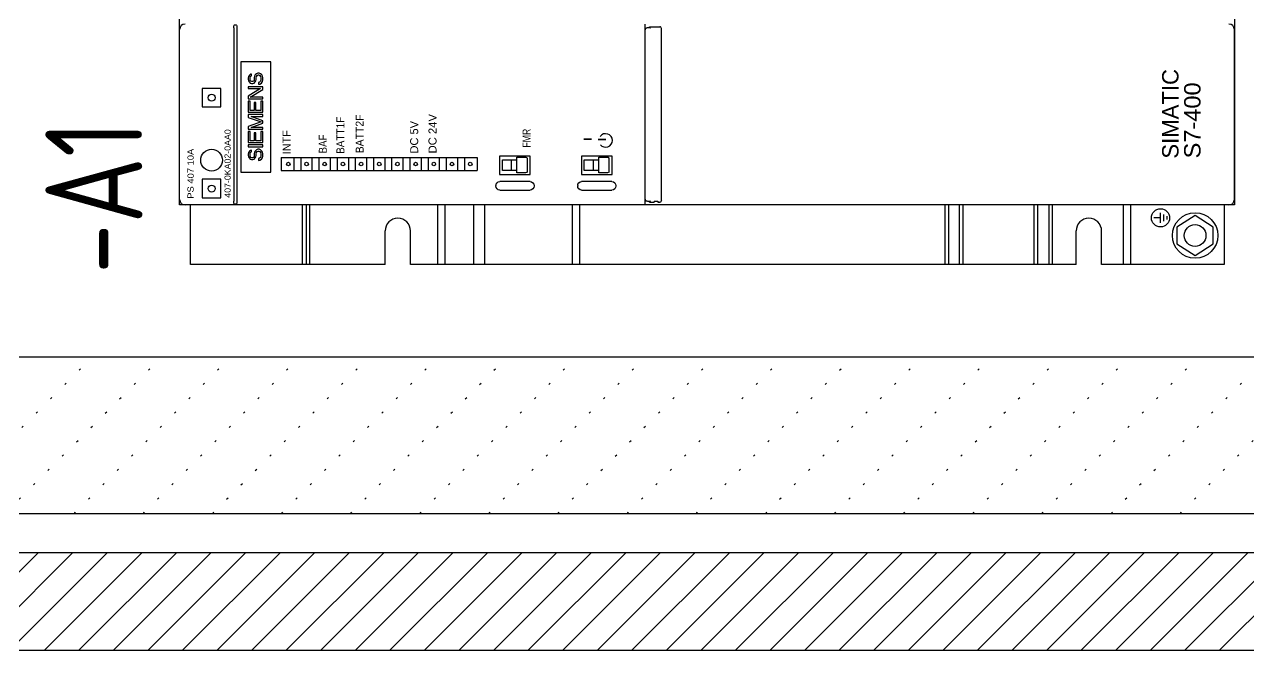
# Model space of a CAD drawing. Extents: x 10 to 610, y -247 to 1644.
# Drawn here: x 201.1 to 263.7, y 72 to 104 of the extents above; entities that cross this region are included whole.
import ezdxf
from ezdxf.enums import TextEntityAlignment as Align

# ---------------------------------------------------------------- set-up
doc = ezdxf.new("R2010")
doc.units = 0
doc.header["$LTSCALE"] = 5
doc.header["$MEASUREMENT"] = 0
doc.linetypes.add('DOT15', pattern=[0.1875, 0, -0.1875])
doc.layers.get('0').update_dxf_attribs({"linetype": 'CONTINUOUS'})
doc.styles.add('DIN', font='DIN.shx', dxfattribs={"width": 0.85})

# ---------------------------------------------------------------- blocks, each defined once
blk = doc.blocks.new('*X15')
at = {"color": 0, "linetype": 'DOT15'}
for p, q in [((181.53, 79), (189.53, 87)), ((185.066, 79), (193.066, 87)), ((188.602, 79), (196.602, 87)), ((192.137, 79), (200.137, 87)), ((195.673, 79), (203.673, 87)), ((199.208, 79), (207.208, 87)), ((202.744, 79), (210.744, 87)), ((206.279, 79), (214.279, 87)), ((209.815, 79), (217.815, 87)), ((213.35, 79), (221.35, 87)), ((216.886, 79), (224.886, 87)), ((220.421, 79), (228.421, 87)), ((223.957, 79), (231.957, 87)), ((227.492, 79), (235.492, 87)), ((231.028, 79), (239.028, 87)), ((234.563, 79), (242.563, 87)), ((238.099, 79), (246.099, 87)), ((241.635, 79), (249.635, 87)), ((245.17, 79), (253.17, 87))]:
    blk.add_line(p, q, dxfattribs=at)
blk = doc.blocks.new('*X2')
at = {"color": 0}
for p, q in [((168.763, 68), (173.763, 73)), ((170.53, 68), (175.53, 73)), ((172.298, 68), (177.298, 73)), ((174.066, 68), (179.066, 73)), ((175.834, 68), (180.834, 73)), ((177.602, 68), (182.602, 73)), ((179.369, 68), (184.369, 73)), ((181.137, 68), (186.137, 73)), ((182.905, 68), (187.905, 73)), ((184.673, 68), (189.673, 73)), ((186.44, 68), (191.44, 73)), ((188.208, 68), (193.208, 73)), ((189.976, 68), (194.976, 73)), ((191.744, 68), (196.744, 73)), ((193.511, 68), (198.511, 73)), ((195.279, 68), (200.279, 73)), ((197.047, 68), (202.047, 73)), ((198.815, 68), (203.815, 73)), ((200.583, 68), (205.583, 73)), ((202.35, 68), (207.35, 73)), ((204.118, 68), (209.118, 73)), ((205.886, 68), (210.886, 73)), ((207.654, 68), (212.654, 73)), ((209.421, 68), (214.421, 73)), ((211.189, 68), (216.189, 73)), ((212.957, 68), (217.957, 73)), ((214.725, 68), (219.725, 73)), ((216.492, 68), (221.492, 73)), ((218.26, 68), (223.26, 73)), ((220.028, 68), (225.028, 73)), ((221.796, 68), (226.796, 73)), ((223.563, 68), (228.563, 73)), ((225.331, 68), (230.331, 73)), ((227.099, 68), (232.099, 73)), ((228.867, 68), (233.867, 73)), ((230.635, 68), (235.635, 73)), ((232.402, 68), (237.402, 73)), ((234.17, 68), (239.17, 73))]:
    blk.add_line(p, q, dxfattribs=at)
blk = doc.blocks.new('L50')
at = {"color": 7, "linetype": 'Continuous'}
for p, q in [((-3, 16.4), (-3, 166.1)), ((287, 166.1), (287, 16.4)), ((-3, 17.9), (-3, 64.65)), ((11.93, 65.41), (11.95, 65.63)), ((11.93, 65.15), (11.93, 65.41)), ((11.93, 65.15), (11.93, 17.4)), ((11.95, 65.63), (12.01, 65.8)), ((12.01, 65.8), (12.12, 65.9)), ((12.12, 65.9), (12.32, 65.95)), ((12.32, 65.95), (12.52, 65.91)), ((12.52, 65.91), (12.65, 65.8)), ((12.65, 65.8), (12.71, 65.64)), ((12.71, 65.64), (12.73, 65.41)), ((12.73, 65.41), (12.73, 65.15)), ((12.73, 65.15), (12.73, 17.4)), ((125, 64.66), (124.99, 64.56)), ((124.99, 17.99), (124.99, 64.56)), ((125, 64.64), (125, 66.15)), ((125.08, 64.84), (125, 64.66)), ((125.19, 64.96), (125.08, 64.84)), ((125.33, 65.03), (125.19, 64.96)), ((125.45, 65.06), (125.33, 65.03)), ((125.6, 65.08), (125.45, 65.06)), ((125.79, 65.09), (125.6, 65.08)), ((126, 65.09), (125.79, 65.09)), ((126.2, 65.09), (126, 65.09)), ((126.03, 65.1), (126.13, 65.26)), ((126.03, 65.09), (126.03, 65.1)), ((126.13, 65.26), (126.29, 65.36)), ((126.36, 65.08), (126.2, 65.09)), ((126.29, 65.36), (126.48, 65.4)), ((126.42, 65.08), (126.36, 65.08)), ((126.42, 65.08), (126.48, 65.06)), ((126.48, 65.4), (129, 65.4)), ((129.19, 65.36), (129, 65.4)), ((129.35, 65.26), (129.19, 65.36)), ((129.45, 65.1), (129.35, 65.26)), ((129.49, 64.91), (129.45, 65.1)), ((129.49, 17.64), (129.49, 64.91)), ((287, 17.9), (287, 64.65)), ((22.1, 55.8), (13.8, 55.8)), ((13.8, 55.8), (13.8, 25.4)), ((22.1, 25.4), (22.1, 55.8)), ((15.94, 51.73), (15.85, 51.32)), ((15.85, 51.32), (15.85, 50.9)), ((15.85, 50.9), (15.94, 50.57)), ((16.19, 52.07), (15.94, 51.73)), ((15.94, 50.57), (16.11, 50.23)), ((16.53, 52.32), (16.19, 52.07)), ((16.36, 51.4), (16.45, 51.65)), ((16.36, 50.9), (16.36, 51.4)), ((16.45, 50.65), (16.36, 50.9)), ((16.45, 51.65), (16.62, 51.82)), ((16.62, 50.4), (16.45, 50.65)), ((16.79, 52.4), (16.53, 52.32)), ((16.62, 51.82), (16.79, 51.9)), ((16.79, 51.9), (16.79, 52.4)), ((17.47, 50.65), (17.3, 50.4)), ((17.55, 50.9), (17.47, 50.65)), ((17.64, 51.82), (17.55, 51.4)), ((17.55, 51.4), (17.55, 50.9)), ((17.81, 52.15), (17.64, 51.82)), ((18.15, 52.48), (17.81, 52.15)), ((17.81, 50.23), (17.98, 50.57)), ((17.98, 50.57), (18.06, 50.9)), ((18.06, 51.4), (18.15, 51.73)), ((18.06, 50.9), (18.06, 51.4)), ((18.49, 52.65), (18.15, 52.48)), ((18.15, 51.73), (18.32, 51.98)), ((18.32, 51.98), (18.57, 52.15)), ((18.91, 52.65), (18.49, 52.65)), ((18.57, 52.15), (18.83, 52.15)), ((18.83, 52.15), (19.08, 51.98)), ((19.25, 52.48), (18.91, 52.65)), ((19.08, 51.98), (19.25, 51.73)), ((19.59, 52.15), (19.25, 52.48)), ((19.25, 51.73), (19.34, 51.4)), ((19.34, 50.73), (19.25, 50.4)), ((19.34, 51.4), (19.34, 50.73)), ((19.76, 51.82), (19.59, 52.15)), ((19.85, 51.4), (19.76, 51.82)), ((19.76, 50.32), (19.85, 50.73)), ((19.85, 50.73), (19.85, 51.4)), ((8.35, 48.45), (3.25, 48.45)), ((3.25, 48.45), (3.25, 43.35)), ((8.35, 43.35), (8.35, 48.45)), ((19.85, 48.9), (15.85, 48.9)), ((15.85, 48.9), (15.85, 48.4)), ((15.85, 48.4), (19.25, 48.4)), ((19.25, 48.4), (15.85, 46.32)), ((16.11, 50.23), (16.45, 49.9)), ((16.36, 46.07), (19.85, 48.15)), ((16.45, 49.9), (16.79, 49.82)), ((16.87, 50.32), (16.62, 50.4)), ((16.79, 49.82), (17.13, 49.82)), ((17.04, 50.32), (16.87, 50.32)), ((17.3, 50.4), (17.04, 50.32)), ((17.13, 49.82), (17.47, 49.9)), ((17.47, 49.9), (17.81, 50.23)), ((19, 50.15), (18.74, 50.07)), ((18.74, 50.07), (18.74, 49.57)), ((18.74, 49.57), (19.08, 49.65)), ((19.25, 50.4), (19, 50.15)), ((19.08, 49.65), (19.51, 49.9)), ((19.51, 49.9), (19.76, 50.32)), ((19.85, 48.15), (19.85, 48.9)), ((15.85, 46.32), (15.85, 45.57)), ((15.85, 45.57), (19.85, 45.57)), ((16.36, 44.9), (15.85, 44.9)), ((15.85, 44.9), (15.85, 41.9)), ((19.85, 46.07), (16.36, 46.07)), ((16.36, 42.4), (16.36, 44.9)), ((17.98, 44.57), (17.47, 44.57)), ((17.47, 44.57), (17.47, 42.4)), ((17.98, 42.4), (17.98, 44.57)), ((19.85, 44.9), (19.34, 44.9)), ((19.34, 44.9), (19.34, 42.4)), ((19.85, 45.57), (19.85, 46.07)), ((19.85, 41.9), (19.85, 44.9)), ((3.25, 43.35), (8.35, 43.35)), ((15.85, 41.9), (19.85, 41.9)), ((19.85, 41.23), (15.85, 41.23)), ((15.85, 41.23), (15.85, 40.48)), ((15.85, 40.48), (19.42, 39.23)), ((17.47, 42.4), (16.36, 42.4)), ((19.85, 39.57), (16.7, 40.73)), ((16.7, 40.73), (19.85, 40.73)), ((19.34, 42.4), (17.98, 42.4)), ((19.85, 40.73), (19.85, 41.23)), ((19.42, 39.23), (15.85, 37.98)), ((15.85, 37.98), (15.85, 37.23)), ((15.85, 37.23), (19.85, 37.23)), ((16.7, 37.73), (19.85, 38.9)), ((19.85, 37.73), (16.7, 37.73)), ((19.85, 38.9), (19.85, 39.57)), ((19.85, 37.23), (19.85, 37.73)), ((16.36, 36.57), (15.85, 36.57)), ((15.85, 36.57), (15.85, 33.57)), ((16.36, 34.07), (16.36, 36.57)), ((17.47, 34.07), (16.36, 34.07)), ((17.98, 36.23), (17.47, 36.23)), ((17.47, 36.23), (17.47, 34.07)), ((17.98, 34.07), (17.98, 36.23)), ((19.34, 34.07), (17.98, 34.07)), ((19.85, 36.57), (19.34, 36.57)), ((19.34, 36.57), (19.34, 34.07)), ((19.85, 33.57), (19.85, 36.57)), ((15.85, 33.57), (19.85, 33.57)), ((19.85, 32.9), (15.85, 32.9)), ((15.85, 32.9), (15.85, 32.4)), ((15.85, 32.4), (19.85, 32.4)), ((15.94, 30.82), (15.85, 30.4)), ((15.85, 30.4), (15.85, 29.98)), ((16.19, 31.15), (15.94, 30.82)), ((16.53, 31.4), (16.19, 31.15)), ((16.36, 30.48), (16.45, 30.73)), ((16.36, 29.98), (16.36, 30.48)), ((16.45, 30.73), (16.62, 30.9)), ((16.79, 31.48), (16.53, 31.4)), ((16.62, 30.9), (16.79, 30.98)), ((16.79, 30.98), (16.79, 31.48)), ((17.64, 30.9), (17.55, 30.48)), ((17.55, 30.48), (17.55, 29.98)), ((17.81, 31.23), (17.64, 30.9)), ((18.15, 31.57), (17.81, 31.23)), ((18.06, 30.48), (18.15, 30.82)), ((18.06, 29.98), (18.06, 30.48)), ((18.49, 31.73), (18.15, 31.57)), ((18.15, 30.82), (18.32, 31.07)), ((18.32, 31.07), (18.57, 31.23)), ((18.91, 31.73), (18.49, 31.73)), ((18.57, 31.23), (18.83, 31.23)), ((18.83, 31.23), (19.08, 31.07)), ((19.25, 31.57), (18.91, 31.73)), ((19.08, 31.07), (19.25, 30.82)), ((19.59, 31.23), (19.25, 31.57)), ((19.25, 30.82), (19.34, 30.48)), ((19.34, 30.48), (19.34, 29.82)), ((19.76, 30.9), (19.59, 31.23)), ((19.85, 30.48), (19.76, 30.9)), ((19.85, 32.4), (19.85, 32.9)), ((19.85, 29.82), (19.85, 30.48)), ((15.85, 29.98), (15.94, 29.65)), ((15.94, 29.65), (16.11, 29.32)), ((16.11, 29.32), (16.45, 28.98)), ((16.45, 29.73), (16.36, 29.98)), ((16.62, 29.48), (16.45, 29.73)), ((16.45, 28.98), (16.79, 28.9)), ((16.87, 29.4), (16.62, 29.48)), ((16.79, 28.9), (17.13, 28.9)), ((17.04, 29.4), (16.87, 29.4)), ((17.3, 29.48), (17.04, 29.4)), ((17.13, 28.9), (17.47, 28.98)), ((17.47, 29.73), (17.3, 29.48)), ((17.55, 29.98), (17.47, 29.73)), ((17.47, 28.98), (17.81, 29.32)), ((17.81, 29.32), (17.98, 29.65)), ((17.98, 29.65), (18.06, 29.98)), ((19, 29.23), (18.74, 29.15)), ((18.74, 29.15), (18.74, 28.65)), ((18.74, 28.65), (19.08, 28.73)), ((19.25, 29.48), (19, 29.23)), ((19.08, 28.73), (19.51, 28.98)), ((19.34, 29.82), (19.25, 29.48)), ((19.51, 28.98), (19.76, 29.4)), ((19.76, 29.4), (19.85, 29.82)), ((24.95, 29.46), (78.85, 29.46)), ((24.95, 29.46), (24.95, 25.86)), ((28.4, 29.46), (28.4, 25.86)), ((30.4, 25.86), (30.4, 29.46)), ((33.4, 29.46), (33.4, 25.86)), ((35.4, 25.86), (35.4, 29.46)), ((38.4, 29.46), (38.4, 25.86)), ((40.4, 25.86), (40.4, 29.46)), ((43.4, 29.46), (43.4, 25.86)), ((45.4, 25.86), (45.4, 29.46)), ((48.4, 29.46), (48.4, 25.86)), ((50.4, 25.86), (50.4, 29.46)), ((53.4, 29.46), (53.4, 25.86)), ((55.4, 25.86), (55.4, 29.46)), ((58.4, 29.46), (58.4, 25.86)), ((60.4, 25.86), (60.4, 29.46)), ((63.4, 29.46), (63.4, 25.86)), ((65.4, 25.86), (65.4, 29.46)), ((68.4, 29.46), (68.4, 25.86)), ((70.4, 25.86), (70.4, 29.46)), ((73.4, 29.46), (73.4, 25.86)), ((75.4, 25.86), (75.4, 29.46)), ((78.85, 29.46), (78.85, 25.86)), ((93.4, 29.8), (85, 29.8)), ((85, 29.8), (85, 24.8)), ((85.78, 28.85), (89.74, 28.85)), ((85.78, 25.85), (85.78, 28.85)), ((88.26, 25.85), (88.26, 28.85)), ((89.74, 29.5), (92.15, 29.5)), ((89.74, 25.2), (89.74, 29.5)), ((92.62, 29.31), (92.15, 29.5)), ((92.62, 25.4), (92.62, 29.3)), ((93.4, 24.8), (93.4, 29.8)), ((115.9, 29.8), (107.5, 29.8)), ((107.5, 29.8), (107.5, 24.8)), ((108.28, 28.85), (112.24, 28.85)), ((108.28, 25.85), (108.28, 28.85)), ((110.76, 25.85), (110.76, 28.85)), ((112.24, 29.5), (114.65, 29.5)), ((112.24, 25.2), (112.24, 29.5)), ((115.12, 29.31), (114.65, 29.5)), ((115.12, 25.4), (115.12, 29.3)), ((115.9, 24.8), (115.9, 29.8)), ((13.8, 25.4), (22.1, 25.4)), ((24.95, 25.86), (78.85, 25.86)), ((85, 24.8), (93.4, 24.8)), ((89.74, 25.85), (85.78, 25.85)), ((92.15, 25.2), (89.74, 25.2)), ((92.62, 25.39), (92.15, 25.2)), ((107.5, 24.8), (115.9, 24.8)), ((112.24, 25.85), (108.28, 25.85)), ((114.65, 25.2), (112.24, 25.2)), ((115.12, 25.39), (114.65, 25.2)), ((8.35, 23.45), (3.25, 23.45)), ((3.25, 23.45), (3.25, 18.35)), ((8.35, 18.35), (8.35, 23.45)), ((83.95, 21.72), (84.03, 22.14)), ((83.95, 21.72), (83.95, 21.59)), ((84.03, 21.17), (83.95, 21.59)), ((84.03, 22.14), (84.27, 22.49)), ((84.27, 20.82), (84.03, 21.17)), ((84.27, 22.49), (84.62, 22.73)), ((84.63, 20.58), (84.27, 20.82)), ((84.62, 22.73), (85.04, 22.81)), ((85.04, 20.5), (84.63, 20.58)), ((93.36, 22.81), (85.04, 22.81)), ((85.04, 20.5), (93.36, 20.5)), ((93.36, 22.81), (93.77, 22.73)), ((93.78, 20.58), (93.36, 20.5)), ((93.77, 22.73), (94.13, 22.49)), ((94.13, 20.82), (93.78, 20.58)), ((94.13, 22.49), (94.37, 22.14)), ((94.37, 21.17), (94.13, 20.82)), ((94.37, 22.14), (94.45, 21.72)), ((94.45, 21.59), (94.37, 21.17)), ((94.45, 21.72), (94.45, 21.59)), ((106.45, 21.72), (106.53, 22.14)), ((106.45, 21.72), (106.45, 21.59)), ((106.53, 21.17), (106.45, 21.59)), ((106.53, 22.14), (106.77, 22.49)), ((106.77, 20.82), (106.53, 21.17)), ((106.77, 22.49), (107.12, 22.73)), ((107.13, 20.58), (106.77, 20.82)), ((107.12, 22.73), (107.54, 22.81)), ((107.54, 20.5), (107.13, 20.58)), ((115.86, 22.81), (107.54, 22.81)), ((107.54, 20.5), (115.86, 20.5)), ((115.86, 22.81), (116.27, 22.73)), ((116.28, 20.58), (115.86, 20.5)), ((116.27, 22.73), (116.63, 22.49)), ((116.63, 20.82), (116.28, 20.58)), ((116.63, 22.49), (116.87, 22.14)), ((116.87, 21.17), (116.63, 20.82)), ((116.87, 22.14), (116.95, 21.72)), ((116.95, 21.59), (116.87, 21.17)), ((116.95, 21.72), (116.95, 21.59)), ((3.25, 18.35), (8.35, 18.35)), ((11.93, 17.12), (11.93, 17.4)), ((11.96, 16.89), (11.93, 17.12)), ((12.03, 16.72), (11.96, 16.89)), ((12.7, 16.87), (12.61, 16.7)), ((12.73, 17.11), (12.7, 16.87)), ((12.73, 17.4), (12.73, 17.11)), ((124.99, 17.99), (125.01, 17.87)), ((125, 16.4), (125, 17.92)), ((125.01, 17.87), (125.09, 17.69)), ((125.09, 17.69), (125.22, 17.58)), ((125.22, 17.58), (125.36, 17.51)), ((125.36, 17.51), (125.47, 17.49)), ((125.47, 17.49), (125.61, 17.47)), ((125.61, 17.47), (125.79, 17.46)), ((125.79, 17.46), (126, 17.46)), ((126, 17.46), (126.23, 17.46)), ((126.03, 17.46), (126.03, 17.45)), ((126.03, 17.45), (126.13, 17.29)), ((126.13, 17.29), (126.29, 17.19)), ((126.23, 17.46), (126.42, 17.47)), ((126.29, 17.19), (126.48, 17.15)), ((126.42, 17.47), (126.48, 17.49)), ((126.48, 17.15), (127.49, 17.15)), ((127.49, 17.41), (128.49, 17.41)), ((127.49, 17.41), (127.49, 17.15)), ((128.49, 17.41), (128.49, 17.15)), ((128.49, 17.15), (129, 17.15)), ((129.19, 17.19), (129, 17.15)), ((129.35, 17.29), (129.19, 17.19)), ((129.45, 17.45), (129.35, 17.29)), ((129.49, 17.64), (129.45, 17.45)), ((68.6, 16.4), (-3, 16.4)), ((285.5, 16.4), (-1.5, 16.4)), ((0, 0), (0, 16.4)), ((12.19, 16.62), (12.03, 16.72)), ((12.42, 16.61), (12.19, 16.62)), ((12.61, 16.7), (12.42, 16.61)), ((30.8, 0), (30.8, 16.4)), ((31.8, 16.4), (31.8, 0)), ((32.8, 0), (32.8, 16.4)), ((68, 0), (68, 16.4)), ((241.88, 16.4), (68.6, 16.4)), ((70, 0), (70, 16.4)), ((77.8, 16.4), (77.8, 0)), ((80.8, 16.4), (80.8, 0)), ((105, 0), (105, 16.4)), ((107, 0), (107, 16.4)), ((207.45, 0), (207.45, 16.4)), ((208.45, 0), (208.45, 16.4)), ((211.45, 0), (211.45, 16.4)), ((212.45, 0), (212.45, 16.4)), ((232, 0), (232, 16.4)), ((233, 0), (233, 16.4)), ((236, 16.4), (236, 0)), ((237, 0), (237, 16.4)), ((287, 16.4), (252.12, 16.4)), ((256.5, 0), (256.5, 16.4)), ((258.5, 0), (258.5, 16.4)), ((266.7, 11.5), (266.7, 14.2)), ((267.6, 11.95), (267.6, 13.75)), ((276.2, 13.5), (271.2, 10.29)), ((281.2, 10.29), (276.2, 13.5)), ((284.2, 16.4), (284.2, 0)), ((266.7, 12.85), (264.9, 12.85)), ((268.5, 12.4), (268.5, 13.3)), ((271.2, 10.29), (271.2, 5.71)), ((281.2, 5.71), (281.2, 10.29)), ((53.5, 0), (53.5, 9.25)), ((60.5, 0), (60.5, 9.25)), ((243.5, 0), (243.5, 9.25)), ((250.5, 0), (250.5, 9.25)), ((271.2, 5.71), (276.2, 2.5)), ((276.2, 2.5), (281.2, 5.71)), ((53.5, 0), (0, 0)), ((243.5, 0), (60.5, 0)), ((284.2, 0), (250.5, 0))]:
    blk.add_line(p, q, dxfattribs=at)
for centre, radius in [((5.8, 45.9), 0.95), ((5.8, 28.7), 3), ((26.9, 27.66), 0.5), ((31.9, 27.66), 0.5), ((36.9, 27.66), 0.5), ((41.9, 27.66), 0.5), ((46.9, 27.66), 0.5), ((51.9, 27.66), 0.5), ((56.9, 27.66), 0.5), ((61.9, 27.66), 0.5), ((66.9, 27.66), 0.5), ((71.9, 27.66), 0.5), ((76.9, 27.66), 0.5), ((5.8, 20.9), 0.95), ((266.7, 12.85), 2.5), ((276.2, 8), 6.25), ((276.2, 8), 3)]:
    blk.add_circle(centre, radius, dxfattribs=at)
for centre, radius, start, end in [((-1.5, 64.65), 1.5, 90, 180), ((285.5, 64.65), 1.5, 0, 90), ((114.14, 34.14), 1.86, 218.8126, 143.0207), ((-1.5, 17.9), 1.5, 180, 270), ((285.5, 17.9), 1.5, 270, 0), ((57, 9.25), 3.5, 0, 180), ((247, 9.25), 3.5, 0, 180)]:
    blk.add_arc(centre, radius, start, end, dxfattribs=at)
for s, height, width, p, p2 in [('SIMATIC', 4.5, 0.912698, (271.64, 29.14), (271.64, 53.78)), ('S7-400', 4.5, 0.870536, (277.69, 29.21), (277.69, 50.1)), ('BATT1F', 2.2, 0.870536, (42.31, 30.44), (42.31, 40.66)), ('BATT2F', 2.2, 0.857143, (47.61, 30.6), (47.61, 41.28)), ('DC 24V', 2.2, 0.821429, (67.64, 30.56), (67.64, 41.41)), ('407-0KA02-0AA0', 1.7, 0.862709, (11.05, 18.39), (11.05, 37.21)), ('DC 5V', 2.2, 0.814286, (62.6, 30.54), (62.6, 39.49)), ('FMR', 2.2, 0.883929, (93.51, 32.17), (93.51, 37.36)), ('INTF', 2.2, 0.9, (27.52, 30.36), (27.52, 36.96)), ('BAF', 2.2, 0.883929, (37.48, 30.57), (37.48, 35.76)), ('I', 2.2, 1.928571, (110.26, 33.76), (110.26, 35.18)), ('I', 2.2, 1.928571, (114.25, 33.71), (114.25, 35.12)), ('PS 407 10A ', 1.7, 0.822581, (0.87, 18.12), (0.87, 32.57))]:
    blk.add_text(s, height=height, rotation=90, dxfattribs=dict(at, width=width)).set_placement(p, p2, align=Align.FIT)

msp = doc.modelspace()

# ---------------------------------------------------------------- linework, layer by layer
for p, q in [((379, 87), (87, 87)), ((379, 79), (87, 79)), ((379, 77), (39, 77))]:
    msp.add_line(p, q)
at = {"color": 6}
msp.add_line((379, 72), (39, 72), dxfattribs=at)

# ---------------------------------------------------------------- block references
at = {"linetype": 'Continuous', "xscale": 0.1860223936625646, "yscale": 0.1860223936625646, "zscale": 0.1860223936625646}
msp.add_blockref('L50', (209.558, 91.74), dxfattribs=at)
at = {"linetype": 'DOT15'}
msp.add_blockref('*X15', (15, 0), dxfattribs=at)
msp.add_blockref('*X2', (28, 4))

# ---------------------------------------------------------------- texts
at = {"color": 6, "style": 'DIN', "width": 0.8}
msp.add_text('-A1', height=4.9539, rotation=90, dxfattribs=at).set_placement((207.088, 95.199), align=Align.CENTER)

doc.saveas('drawing.dxf')
